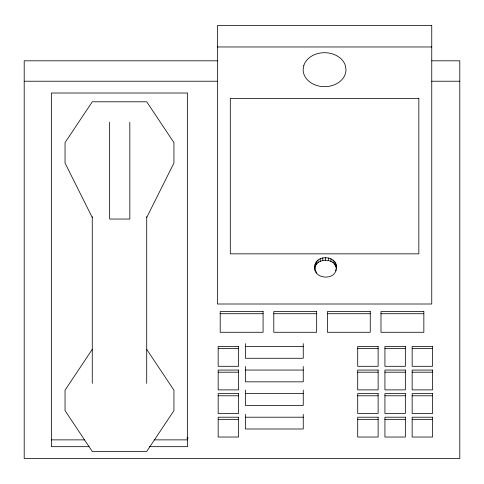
<?xml version="1.0" encoding="UTF-8"?>
<svg xmlns="http://www.w3.org/2000/svg" width="484" height="484" viewBox="0 0 484 484"><rect width="100%" height="100%" fill="white"/><g stroke="black" fill="none" stroke-linecap="round" stroke-linejoin="round"><path stroke-width="0.73" d="M314.848 266.103C315.895 253.525 338.721 255.74 336.283 268.717C335.237 281.295 312.41 279.074 314.848 266.103L315.211 270.913M314.848 268.717L315.211 263.901M146.713 217.498L173.938 163.047L173.938 142.629L146.713 101.791L92.263 101.791L65.037 142.629L65.037 163.047L92.263 217.498M315.211 266.521C318.684 257.337 335.412 258.456 336.283 268.717M92.263 349.357L65.037 390.195L65.037 410.613L92.263 451.451L146.713 451.451L173.938 410.613L173.938 390.195L146.713 349.357M217.383 46.972L431.752 46.972M217.8 60.809L24.2 60.809L24.2 458.469L459.8 458.469L459.8 60.809L431.819 60.809M24.2 81.227L217.383 81.227M431.752 81.227L459.8 81.227M220.202 313.717L263.078 313.717M273.793 313.717L316.669 313.717M327.384 313.717L370.26 313.717M380.981 313.717L423.851 313.717M245.406 346.477L303.256 346.477M218.175 348.619L238.594 348.619M357.706 348.619L378.125 348.619M384.931 348.619L405.35 348.619M412.156 348.619L432.575 348.619M245.4 370.054L303.256 370.054M218.175 372.196L238.594 372.196M357.706 372.196L378.125 372.196M384.931 372.196L405.35 372.196M412.156 372.196L432.575 372.196M245.406 393.631L303.256 393.631M218.175 395.773L238.594 395.773M357.706 395.773L378.125 395.773M384.931 395.773L405.35 395.773M412.156 395.773L432.575 395.773M245.4 417.208L303.256 417.208M218.175 419.35L238.594 419.35M357.706 419.35L378.125 419.35M384.931 419.35L405.35 419.35M412.156 419.35L432.575 419.35M186.794 438.05L188.306 438.05M51.425 439.871L84.7 439.871M154.275 439.871L187.55 439.871M89.026 446.678L51.425 446.678L51.425 93.013L187.55 93.019L187.55 446.678L149.193 446.678M335.92 263.901L335.92 266.521M335.92 269.606L335.92 270.913M334.849 261.856L334.849 264.47M333.143 260.096L333.143 262.709M330.929 258.746L330.929 261.36M328.34 257.899L328.34 260.513M325.569 257.609L325.569 260.223M322.792 257.899L322.792 260.513M320.208 258.746L320.208 261.36M317.988 260.096L317.988 262.709M316.282 261.856L316.282 264.47M316.282 271.657L316.282 272.964M303.256 343.616L303.256 358.263L245.406 358.263L245.406 343.616M303.256 366.479L303.256 381.84L245.4 381.84L245.4 366.479M303.256 390.056L303.256 405.417L245.4 405.417L245.4 390.056M303.256 414.346L303.256 428.993L245.4 428.993L245.4 414.346M146.713 216.705L146.713 383.389M129.821 122.21L129.821 219.04L109.644 219.04L109.644 122.21M92.263 216.705L92.263 383.389M303.861 65.279L303.129 69.672A21.435 16.988 0 0 0 324.57 86.66A21.435 16.988 0 0 0 346.006 69.672L345.274 65.279A21.435 16.988 0 0 0 324.57 52.689A21.435 16.988 0 0 0 303.861 65.279M431.752 25.531L217.383 25.531L217.383 304.006L431.752 304.006L431.752 25.531M418.841 98.379L230.293 98.379L230.293 253.846L418.841 253.846L418.841 98.379M263.078 311.569L220.202 311.569L220.202 332.278L263.078 332.278L263.078 311.569M316.669 311.569L273.793 311.569L273.793 332.278L316.669 332.278L316.669 311.569M370.26 311.569L327.384 311.569L327.384 332.278L370.26 332.278L370.26 311.569M423.851 311.569L380.981 311.569L380.981 332.278L423.851 332.278L423.851 311.569M238.594 346.477L218.175 346.477L218.175 366.303L238.594 366.303L238.594 346.477M378.125 346.477L357.706 346.477L357.706 366.303L378.125 366.303L378.125 346.477M405.35 346.477L384.931 346.477L384.931 366.303L405.35 366.303L405.35 346.477M432.575 346.477L412.156 346.477L412.156 366.303L432.575 366.303L432.575 346.477M238.594 370.054L218.175 370.054L218.175 389.88L238.594 389.88L238.594 370.054M378.125 370.054L357.706 370.054L357.706 389.88L378.125 389.88L378.125 370.054M405.35 370.054L384.931 370.054L384.931 389.88L405.35 389.88L405.35 370.054M432.575 370.054L412.156 370.054L412.156 389.88L432.575 389.88L432.575 370.054M238.594 393.631L218.175 393.631L218.175 413.457L238.594 413.457L238.594 393.631M378.125 393.631L357.706 393.631L357.706 413.457L378.125 413.457L378.125 393.631M405.35 393.631L384.931 393.631L384.931 413.457L405.35 413.457L405.35 393.631M432.575 393.631L412.156 393.631L412.156 413.457L432.575 413.457L432.575 393.631M238.594 417.208L218.175 417.208L218.175 437.034L238.594 437.034L238.594 417.208M378.125 417.208L357.706 417.208L357.706 437.034L378.125 437.034L378.125 417.208M405.35 417.208L384.931 417.208L384.931 437.034L405.35 437.034L405.35 417.208M432.575 417.208L412.156 417.208L412.156 437.034L432.575 437.034L432.575 417.208"/></g></svg>
